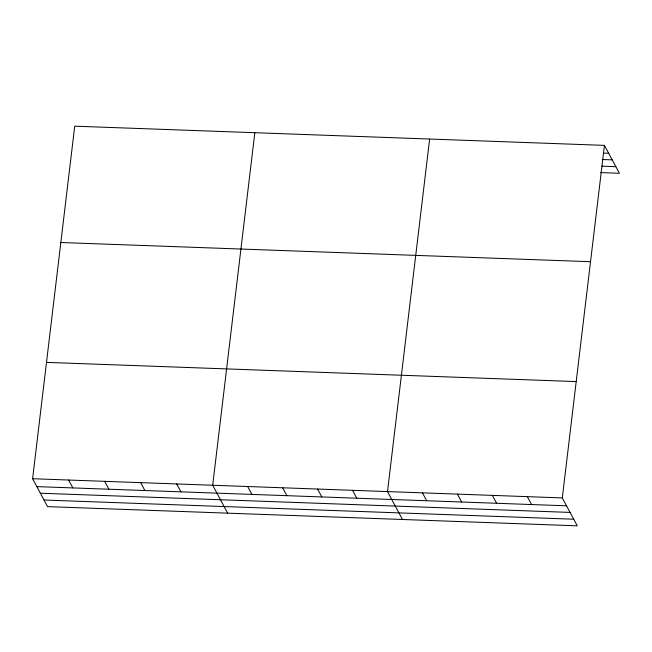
<?xml version="1.0" encoding="UTF-8"?>
<svg xmlns="http://www.w3.org/2000/svg" width="652" height="652" viewBox="0 0 652 652"><rect width="100%" height="100%" fill="white"/><g stroke="black" fill="none" stroke-linecap="round" stroke-linejoin="round"><path stroke-width="0.98" d="M604.437 145.372L562.301 497.916L577.273 525.822L47.563 506.628L32.6 478.723L74.727 126.178L604.437 145.372L619.4 173.277L600.419 172.593M254.834 132.698L212.699 485.243L227.662 513.157M429.635 139.039L387.5 491.584L402.463 519.489M603.67 153.09L608.666 153.269M602.22 159.512L612.212 159.87M601.877 166.17L615.855 166.676M60.832 242.511L590.533 261.713M46.504 362.382L576.205 381.575M32.6 478.723L562.301 497.916M36.83 486.612L566.539 505.813M40.375 493.222L570.076 512.415M44.026 500.027L573.727 519.22M527.346 496.653L531.576 504.542M492.382 495.381L496.62 503.279M457.419 494.118L461.657 502.007M422.463 492.847L426.693 500.744M352.545 490.312L356.774 498.209M317.581 489.049L321.811 496.938M282.618 487.777L286.856 495.675M247.662 486.514L251.892 494.412M176.676 483.939L180.914 491.836M140.661 482.635L144.891 490.532M104.638 481.331L108.876 489.228M68.623 480.027L72.853 487.916"/></g></svg>
